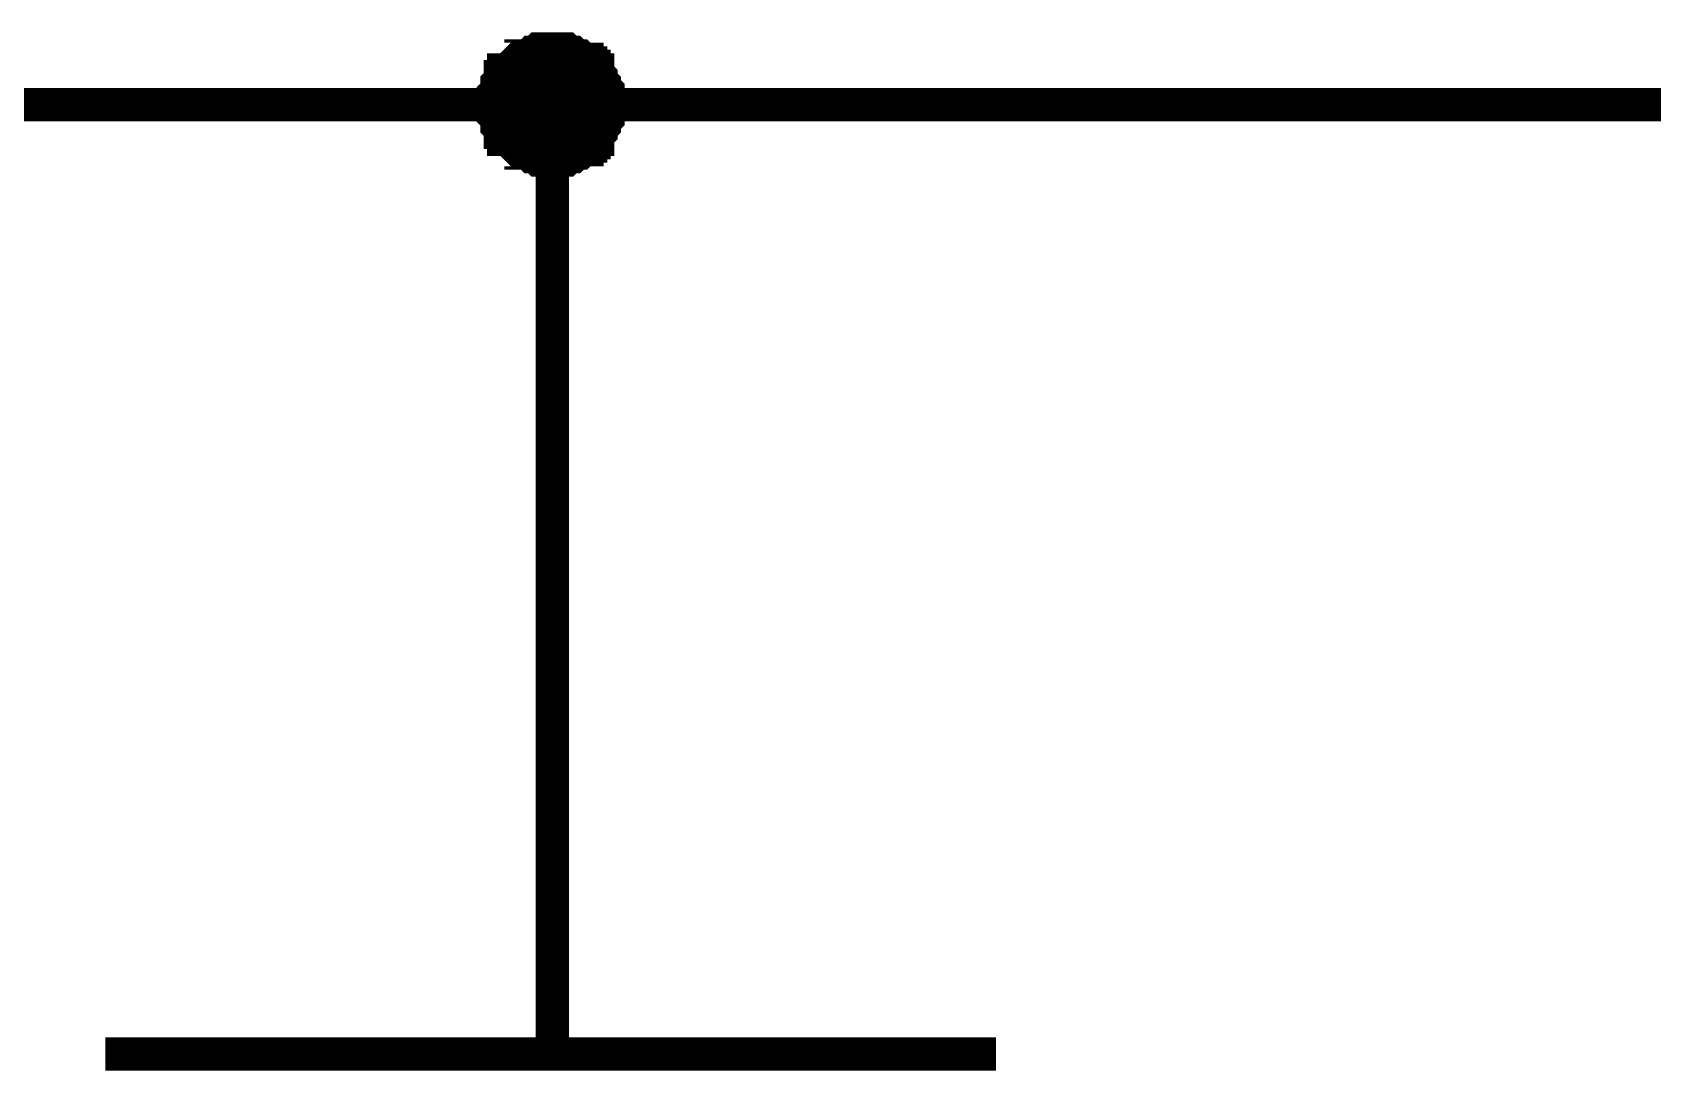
# Model space of a CAD drawing. Extents: x 196 to 1101, y 70 to 664.
# Drawn here: x 457.4 to 471.92, y 137.51 to 146.82 of the extents above; entities that cross this region are included whole.
import ezdxf

# ---------------------------------------------------------------- set-up
doc = ezdxf.new("R2010")
doc.units = 0
doc.header["$MEASUREMENT"] = 0
doc.layers.add('Sheet', color=255, linetype='CONTINUOUS')

msp = doc.modelspace()

# ---------------------------------------------------------------- linework, layer by layer
at = {"layer": 'Sheet', "const_width": 0.3}
for points in [[(461.533, 146.171), (461.533, 146.203), (461.533, 146.234), (461.533, 146.234), (461.533, 146.265), (461.564, 146.296), (461.564, 146.327), (461.564, 146.358), (461.564, 146.358), (461.595, 146.389), (461.595, 146.42), (461.626, 146.42), (461.626, 146.451), (461.626, 146.482), (461.657, 146.482), (461.689, 146.513), (461.689, 146.513), (461.72, 146.544), (461.72, 146.544), (461.751, 146.575), (461.782, 146.575), (461.782, 146.606), (461.813, 146.606), (461.844, 146.606), (461.875, 146.638), (461.875, 146.638), (461.906, 146.638), (461.937, 146.669), (461.968, 146.669), (461.999, 146.669), (461.999, 146.669), (462.03, 146.669), (462.061, 146.669)], [(461.533, 146.171), (461.533, 146.203), (461.533, 146.234), (461.533, 146.234), (461.533, 146.265), (461.564, 146.296), (461.564, 146.327), (461.564, 146.358), (461.564, 146.358), (461.595, 146.389), (461.595, 146.42), (461.626, 146.42), (461.626, 146.451), (461.626, 146.482), (461.657, 146.482), (461.689, 146.513), (461.689, 146.513), (461.72, 146.544), (461.72, 146.544), (461.751, 146.575), (461.782, 146.575), (461.782, 146.606), (461.813, 146.606), (461.844, 146.606), (461.875, 146.638), (461.875, 146.638), (461.906, 146.638), (461.937, 146.669), (461.968, 146.669), (461.999, 146.669), (461.999, 146.669), (462.03, 146.669), (462.061, 146.669)], [(461.533, 146.171), (461.533, 146.203), (461.533, 146.234), (461.533, 146.234), (461.533, 146.265), (461.564, 146.296), (461.564, 146.327), (461.564, 146.358), (461.564, 146.358), (461.595, 146.389), (461.595, 146.42), (461.626, 146.42), (461.626, 146.451), (461.626, 146.482), (461.657, 146.482), (461.689, 146.513), (461.689, 146.513), (461.72, 146.544), (461.72, 146.544), (461.751, 146.575), (461.782, 146.575), (461.782, 146.606), (461.813, 146.606), (461.844, 146.606), (461.875, 146.638), (461.875, 146.638), (461.906, 146.638), (461.937, 146.669), (461.968, 146.669), (461.999, 146.669), (461.999, 146.669), (462.03, 146.669), (462.061, 146.669)], [(461.533, 146.171), (461.533, 146.203), (461.533, 146.234), (461.533, 146.234), (461.533, 146.265), (461.564, 146.296), (461.564, 146.327), (461.564, 146.358), (461.564, 146.358), (461.595, 146.389), (461.595, 146.42), (461.626, 146.42), (461.626, 146.451), (461.626, 146.482), (461.657, 146.482), (461.689, 146.513), (461.689, 146.513), (461.72, 146.544), (461.72, 146.544), (461.751, 146.575), (461.782, 146.575), (461.782, 146.606), (461.813, 146.606), (461.844, 146.606), (461.875, 146.638), (461.875, 146.638), (461.906, 146.638), (461.937, 146.669), (461.968, 146.669), (461.999, 146.669), (461.999, 146.669), (462.03, 146.669), (462.061, 146.669)], [(461.533, 146.171), (461.533, 146.203), (461.533, 146.234), (461.533, 146.234), (461.533, 146.265), (461.564, 146.296), (461.564, 146.327), (461.564, 146.358), (461.564, 146.358), (461.595, 146.389), (461.595, 146.42), (461.626, 146.42), (461.626, 146.451), (461.626, 146.482), (461.657, 146.482), (461.689, 146.513), (461.689, 146.513), (461.72, 146.544), (461.72, 146.544), (461.751, 146.575), (461.782, 146.575), (461.782, 146.606), (461.813, 146.606), (461.844, 146.606), (461.875, 146.638), (461.875, 146.638), (461.906, 146.638), (461.937, 146.669), (461.968, 146.669), (461.999, 146.669), (461.999, 146.669), (462.03, 146.669), (462.061, 146.669)], [(461.533, 146.171), (461.533, 146.203), (461.533, 146.234), (461.533, 146.234), (461.533, 146.265), (461.564, 146.296), (461.564, 146.327), (461.564, 146.358), (461.564, 146.358), (461.595, 146.389), (461.595, 146.42), (461.626, 146.42), (461.626, 146.451), (461.626, 146.482), (461.657, 146.482), (461.689, 146.513), (461.689, 146.513), (461.72, 146.544), (461.72, 146.544), (461.751, 146.575), (461.782, 146.575), (461.782, 146.606), (461.813, 146.606), (461.844, 146.606), (461.875, 146.638), (461.875, 146.638), (461.906, 146.638), (461.937, 146.669), (461.968, 146.669), (461.999, 146.669), (461.999, 146.669), (462.03, 146.669), (462.061, 146.669)], [(461.533, 146.171), (461.533, 146.203), (461.533, 146.234), (461.533, 146.234), (461.533, 146.265), (461.564, 146.296), (461.564, 146.327), (461.564, 146.358), (461.564, 146.358), (461.595, 146.389), (461.595, 146.42), (461.626, 146.42), (461.626, 146.451), (461.626, 146.482), (461.657, 146.482), (461.689, 146.513), (461.689, 146.513), (461.72, 146.544), (461.72, 146.544), (461.751, 146.575), (461.782, 146.575), (461.782, 146.606), (461.813, 146.606), (461.844, 146.606), (461.875, 146.638), (461.875, 146.638), (461.906, 146.638), (461.937, 146.669), (461.968, 146.669), (461.999, 146.669), (461.999, 146.669), (462.03, 146.669), (462.061, 146.669)], [(461.533, 146.171), (461.533, 146.203), (461.533, 146.234), (461.533, 146.234), (461.533, 146.265), (461.564, 146.296), (461.564, 146.327), (461.564, 146.358), (461.564, 146.358), (461.595, 146.389), (461.595, 146.42), (461.626, 146.42), (461.626, 146.451), (461.626, 146.482), (461.657, 146.482), (461.689, 146.513), (461.689, 146.513), (461.72, 146.544), (461.72, 146.544), (461.751, 146.575), (461.782, 146.575), (461.782, 146.606), (461.813, 146.606), (461.844, 146.606), (461.875, 146.638), (461.875, 146.638), (461.906, 146.638), (461.937, 146.669), (461.968, 146.669), (461.999, 146.669), (461.999, 146.669), (462.03, 146.669), (462.061, 146.669)], [(462.061, 146.669), (462.061, 146.669)], [(462.061, 146.669), (462.092, 146.669), (462.123, 146.669), (462.123, 146.669), (462.154, 146.669), (462.185, 146.669), (462.216, 146.638), (462.248, 146.638), (462.248, 146.638), (462.279, 146.606), (462.31, 146.606), (462.31, 146.606), (462.341, 146.575), (462.372, 146.575), (462.372, 146.544), (462.403, 146.544), (462.403, 146.513), (462.434, 146.513), (462.434, 146.482), (462.465, 146.482), (462.465, 146.451), (462.496, 146.42), (462.496, 146.42), (462.496, 146.389), (462.527, 146.358), (462.527, 146.358), (462.527, 146.327), (462.558, 146.296), (462.558, 146.265), (462.558, 146.234), (462.558, 146.234), (462.558, 146.203), (462.558, 146.171)], [(462.061, 146.669), (462.061, 146.669)], [(462.061, 146.669), (462.092, 146.669), (462.123, 146.669), (462.123, 146.669), (462.154, 146.669), (462.185, 146.669), (462.216, 146.638), (462.248, 146.638), (462.248, 146.638), (462.279, 146.606), (462.31, 146.606), (462.31, 146.606), (462.341, 146.575), (462.372, 146.575), (462.372, 146.544), (462.403, 146.544), (462.403, 146.513), (462.434, 146.513), (462.434, 146.482), (462.465, 146.482), (462.465, 146.451), (462.496, 146.42), (462.496, 146.42), (462.496, 146.389), (462.527, 146.358), (462.527, 146.358), (462.527, 146.327), (462.558, 146.296), (462.558, 146.265), (462.558, 146.234), (462.558, 146.234), (462.558, 146.203), (462.558, 146.171)], [(462.061, 146.669), (462.061, 146.669)], [(462.061, 146.669), (462.092, 146.669), (462.123, 146.669), (462.123, 146.669), (462.154, 146.669), (462.185, 146.669), (462.216, 146.638), (462.248, 146.638), (462.248, 146.638), (462.279, 146.606), (462.31, 146.606), (462.31, 146.606), (462.341, 146.575), (462.372, 146.575), (462.372, 146.544), (462.403, 146.544), (462.403, 146.513), (462.434, 146.513), (462.434, 146.482), (462.465, 146.482), (462.465, 146.451), (462.496, 146.42), (462.496, 146.42), (462.496, 146.389), (462.527, 146.358), (462.527, 146.358), (462.527, 146.327), (462.558, 146.296), (462.558, 146.265), (462.558, 146.234), (462.558, 146.234), (462.558, 146.203), (462.558, 146.171)], [(462.061, 146.669), (462.061, 146.669)], [(462.061, 146.669), (462.092, 146.669), (462.123, 146.669), (462.123, 146.669), (462.154, 146.669), (462.185, 146.669), (462.216, 146.638), (462.248, 146.638), (462.248, 146.638), (462.279, 146.606), (462.31, 146.606), (462.31, 146.606), (462.341, 146.575), (462.372, 146.575), (462.372, 146.544), (462.403, 146.544), (462.403, 146.513), (462.434, 146.513), (462.434, 146.482), (462.465, 146.482), (462.465, 146.451), (462.496, 146.42), (462.496, 146.42), (462.496, 146.389), (462.527, 146.358), (462.527, 146.358), (462.527, 146.327), (462.558, 146.296), (462.558, 146.265), (462.558, 146.234), (462.558, 146.234), (462.558, 146.203), (462.558, 146.171)], [(462.061, 146.669), (462.061, 146.669)], [(462.061, 146.669), (462.092, 146.669), (462.123, 146.669), (462.123, 146.669), (462.154, 146.669), (462.185, 146.669), (462.216, 146.638), (462.248, 146.638), (462.248, 146.638), (462.279, 146.606), (462.31, 146.606), (462.31, 146.606), (462.341, 146.575), (462.372, 146.575), (462.372, 146.544), (462.403, 146.544), (462.403, 146.513), (462.434, 146.513), (462.434, 146.482), (462.465, 146.482), (462.465, 146.451), (462.496, 146.42), (462.496, 146.42), (462.496, 146.389), (462.527, 146.358), (462.527, 146.358), (462.527, 146.327), (462.558, 146.296), (462.558, 146.265), (462.558, 146.234), (462.558, 146.234), (462.558, 146.203), (462.558, 146.171)], [(462.061, 146.669), (462.061, 146.669)], [(462.061, 146.669), (462.092, 146.669), (462.123, 146.669), (462.123, 146.669), (462.154, 146.669), (462.185, 146.669), (462.216, 146.638), (462.248, 146.638), (462.248, 146.638), (462.279, 146.606), (462.31, 146.606), (462.31, 146.606), (462.341, 146.575), (462.372, 146.575), (462.372, 146.544), (462.403, 146.544), (462.403, 146.513), (462.434, 146.513), (462.434, 146.482), (462.465, 146.482), (462.465, 146.451), (462.496, 146.42), (462.496, 146.42), (462.496, 146.389), (462.527, 146.358), (462.527, 146.358), (462.527, 146.327), (462.558, 146.296), (462.558, 146.265), (462.558, 146.234), (462.558, 146.234), (462.558, 146.203), (462.558, 146.171)], [(462.061, 146.669), (462.061, 146.669)], [(462.061, 146.669), (462.092, 146.669), (462.123, 146.669), (462.123, 146.669), (462.154, 146.669), (462.185, 146.669), (462.216, 146.638), (462.248, 146.638), (462.248, 146.638), (462.279, 146.606), (462.31, 146.606), (462.31, 146.606), (462.341, 146.575), (462.372, 146.575), (462.372, 146.544), (462.403, 146.544), (462.403, 146.513), (462.434, 146.513), (462.434, 146.482), (462.465, 146.482), (462.465, 146.451), (462.496, 146.42), (462.496, 146.42), (462.496, 146.389), (462.527, 146.358), (462.527, 146.358), (462.527, 146.327), (462.558, 146.296), (462.558, 146.265), (462.558, 146.234), (462.558, 146.234), (462.558, 146.203), (462.558, 146.171)], [(462.061, 146.669), (462.061, 146.669)], [(462.061, 146.669), (462.092, 146.669), (462.123, 146.669), (462.123, 146.669), (462.154, 146.669), (462.185, 146.669), (462.216, 146.638), (462.248, 146.638), (462.248, 146.638), (462.279, 146.606), (462.31, 146.606), (462.31, 146.606), (462.341, 146.575), (462.372, 146.575), (462.372, 146.544), (462.403, 146.544), (462.403, 146.513), (462.434, 146.513), (462.434, 146.482), (462.465, 146.482), (462.465, 146.451), (462.496, 146.42), (462.496, 146.42), (462.496, 146.389), (462.527, 146.358), (462.527, 146.358), (462.527, 146.327), (462.558, 146.296), (462.558, 146.265), (462.558, 146.234), (462.558, 146.234), (462.558, 146.203), (462.558, 146.171)], [(414.576, 146.171), (442.061, 146.171), (462.061, 146.171), (482.03, 146.171), (502.03, 146.171), (522.031, 146.171), (537.031, 146.171)], [(462.061, 145.674), (462.03, 145.674), (461.999, 145.674), (461.999, 145.674), (461.968, 145.674), (461.937, 145.674), (461.906, 145.705), (461.875, 145.705), (461.875, 145.705), (461.844, 145.737), (461.813, 145.737), (461.782, 145.737), (461.782, 145.768), (461.751, 145.768), (461.72, 145.799), (461.72, 145.799), (461.689, 145.83), (461.689, 145.83), (461.657, 145.861), (461.626, 145.861), (461.626, 145.892), (461.626, 145.923), (461.595, 145.923), (461.595, 145.954), (461.564, 145.985), (461.564, 145.985), (461.564, 146.016), (461.564, 146.047), (461.533, 146.078), (461.533, 146.109), (461.533, 146.109), (461.533, 146.14), (461.533, 146.171)], [(461.533, 146.171), (461.533, 146.171)], [(462.061, 145.674), (462.03, 145.674), (461.999, 145.674), (461.999, 145.674), (461.968, 145.674), (461.937, 145.674), (461.906, 145.705), (461.875, 145.705), (461.875, 145.705), (461.844, 145.737), (461.813, 145.737), (461.782, 145.737), (461.782, 145.768), (461.751, 145.768), (461.72, 145.799), (461.72, 145.799), (461.689, 145.83), (461.689, 145.83), (461.657, 145.861), (461.626, 145.861), (461.626, 145.892), (461.626, 145.923), (461.595, 145.923), (461.595, 145.954), (461.564, 145.985), (461.564, 145.985), (461.564, 146.016), (461.564, 146.047), (461.533, 146.078), (461.533, 146.109), (461.533, 146.109), (461.533, 146.14), (461.533, 146.171)], [(461.533, 146.171), (461.533, 146.171)], [(462.061, 145.674), (462.03, 145.674), (461.999, 145.674), (461.999, 145.674), (461.968, 145.674), (461.937, 145.674), (461.906, 145.705), (461.875, 145.705), (461.875, 145.705), (461.844, 145.737), (461.813, 145.737), (461.782, 145.737), (461.782, 145.768), (461.751, 145.768), (461.72, 145.799), (461.72, 145.799), (461.689, 145.83), (461.689, 145.83), (461.657, 145.861), (461.626, 145.861), (461.626, 145.892), (461.626, 145.923), (461.595, 145.923), (461.595, 145.954), (461.564, 145.985), (461.564, 145.985), (461.564, 146.016), (461.564, 146.047), (461.533, 146.078), (461.533, 146.109), (461.533, 146.109), (461.533, 146.14), (461.533, 146.171)], [(461.533, 146.171), (461.533, 146.171)], [(462.061, 145.674), (462.03, 145.674), (461.999, 145.674), (461.999, 145.674), (461.968, 145.674), (461.937, 145.674), (461.906, 145.705), (461.875, 145.705), (461.875, 145.705), (461.844, 145.737), (461.813, 145.737), (461.782, 145.737), (461.782, 145.768), (461.751, 145.768), (461.72, 145.799), (461.72, 145.799), (461.689, 145.83), (461.689, 145.83), (461.657, 145.861), (461.626, 145.861), (461.626, 145.892), (461.626, 145.923), (461.595, 145.923), (461.595, 145.954), (461.564, 145.985), (461.564, 145.985), (461.564, 146.016), (461.564, 146.047), (461.533, 146.078), (461.533, 146.109), (461.533, 146.109), (461.533, 146.14), (461.533, 146.171)], [(461.533, 146.171), (461.533, 146.171)], [(462.061, 145.674), (462.03, 145.674), (461.999, 145.674), (461.999, 145.674), (461.968, 145.674), (461.937, 145.674), (461.906, 145.705), (461.875, 145.705), (461.875, 145.705), (461.844, 145.737), (461.813, 145.737), (461.782, 145.737), (461.782, 145.768), (461.751, 145.768), (461.72, 145.799), (461.72, 145.799), (461.689, 145.83), (461.689, 145.83), (461.657, 145.861), (461.626, 145.861), (461.626, 145.892), (461.626, 145.923), (461.595, 145.923), (461.595, 145.954), (461.564, 145.985), (461.564, 145.985), (461.564, 146.016), (461.564, 146.047), (461.533, 146.078), (461.533, 146.109), (461.533, 146.109), (461.533, 146.14), (461.533, 146.171)], [(461.533, 146.171), (461.533, 146.171)], [(462.061, 145.674), (462.03, 145.674), (461.999, 145.674), (461.999, 145.674), (461.968, 145.674), (461.937, 145.674), (461.906, 145.705), (461.875, 145.705), (461.875, 145.705), (461.844, 145.737), (461.813, 145.737), (461.782, 145.737), (461.782, 145.768), (461.751, 145.768), (461.72, 145.799), (461.72, 145.799), (461.689, 145.83), (461.689, 145.83), (461.657, 145.861), (461.626, 145.861), (461.626, 145.892), (461.626, 145.923), (461.595, 145.923), (461.595, 145.954), (461.564, 145.985), (461.564, 145.985), (461.564, 146.016), (461.564, 146.047), (461.533, 146.078), (461.533, 146.109), (461.533, 146.109), (461.533, 146.14), (461.533, 146.171)], [(461.533, 146.171), (461.533, 146.171)], [(462.061, 145.674), (462.03, 145.674), (461.999, 145.674), (461.999, 145.674), (461.968, 145.674), (461.937, 145.674), (461.906, 145.705), (461.875, 145.705), (461.875, 145.705), (461.844, 145.737), (461.813, 145.737), (461.782, 145.737), (461.782, 145.768), (461.751, 145.768), (461.72, 145.799), (461.72, 145.799), (461.689, 145.83), (461.689, 145.83), (461.657, 145.861), (461.626, 145.861), (461.626, 145.892), (461.626, 145.923), (461.595, 145.923), (461.595, 145.954), (461.564, 145.985), (461.564, 145.985), (461.564, 146.016), (461.564, 146.047), (461.533, 146.078), (461.533, 146.109), (461.533, 146.109), (461.533, 146.14), (461.533, 146.171)], [(461.533, 146.171), (461.533, 146.171)], [(462.061, 145.674), (462.03, 145.674), (461.999, 145.674), (461.999, 145.674), (461.968, 145.674), (461.937, 145.674), (461.906, 145.705), (461.875, 145.705), (461.875, 145.705), (461.844, 145.737), (461.813, 145.737), (461.782, 145.737), (461.782, 145.768), (461.751, 145.768), (461.72, 145.799), (461.72, 145.799), (461.689, 145.83), (461.689, 145.83), (461.657, 145.861), (461.626, 145.861), (461.626, 145.892), (461.626, 145.923), (461.595, 145.923), (461.595, 145.954), (461.564, 145.985), (461.564, 145.985), (461.564, 146.016), (461.564, 146.047), (461.533, 146.078), (461.533, 146.109), (461.533, 146.109), (461.533, 146.14), (461.533, 146.171)], [(461.533, 146.171), (461.533, 146.171)], [(462.558, 146.171), (462.558, 146.14), (462.558, 146.109), (462.558, 146.109), (462.558, 146.078), (462.558, 146.047), (462.527, 146.016), (462.527, 145.985), (462.527, 145.985), (462.496, 145.954), (462.496, 145.923), (462.496, 145.923), (462.465, 145.892), (462.465, 145.861), (462.434, 145.861), (462.434, 145.83), (462.403, 145.83), (462.403, 145.799), (462.372, 145.799), (462.372, 145.768), (462.341, 145.768), (462.31, 145.737), (462.31, 145.737), (462.279, 145.737), (462.248, 145.705), (462.248, 145.705), (462.216, 145.705), (462.185, 145.674), (462.154, 145.674), (462.123, 145.674), (462.123, 145.674), (462.092, 145.674), (462.061, 145.674)], [(462.558, 146.171), (462.558, 146.14), (462.558, 146.109), (462.558, 146.109), (462.558, 146.078), (462.558, 146.047), (462.527, 146.016), (462.527, 145.985), (462.527, 145.985), (462.496, 145.954), (462.496, 145.923), (462.496, 145.923), (462.465, 145.892), (462.465, 145.861), (462.434, 145.861), (462.434, 145.83), (462.403, 145.83), (462.403, 145.799), (462.372, 145.799), (462.372, 145.768), (462.341, 145.768), (462.31, 145.737), (462.31, 145.737), (462.279, 145.737), (462.248, 145.705), (462.248, 145.705), (462.216, 145.705), (462.185, 145.674), (462.154, 145.674), (462.123, 145.674), (462.123, 145.674), (462.092, 145.674), (462.061, 145.674)], [(462.061, 140.176), (462.061, 146.171), (462.061, 146.171)], [(462.558, 146.171), (462.558, 146.14), (462.558, 146.109), (462.558, 146.109), (462.558, 146.078), (462.558, 146.047), (462.527, 146.016), (462.527, 145.985), (462.527, 145.985), (462.496, 145.954), (462.496, 145.923), (462.496, 145.923), (462.465, 145.892), (462.465, 145.861), (462.434, 145.861), (462.434, 145.83), (462.403, 145.83), (462.403, 145.799), (462.372, 145.799), (462.372, 145.768), (462.341, 145.768), (462.31, 145.737), (462.31, 145.737), (462.279, 145.737), (462.248, 145.705), (462.248, 145.705), (462.216, 145.705), (462.185, 145.674), (462.154, 145.674), (462.123, 145.674), (462.123, 145.674), (462.092, 145.674), (462.061, 145.674)], [(462.558, 146.171), (462.558, 146.14), (462.558, 146.109), (462.558, 146.109), (462.558, 146.078), (462.558, 146.047), (462.527, 146.016), (462.527, 145.985), (462.527, 145.985), (462.496, 145.954), (462.496, 145.923), (462.496, 145.923), (462.465, 145.892), (462.465, 145.861), (462.434, 145.861), (462.434, 145.83), (462.403, 145.83), (462.403, 145.799), (462.372, 145.799), (462.372, 145.768), (462.341, 145.768), (462.31, 145.737), (462.31, 145.737), (462.279, 145.737), (462.248, 145.705), (462.248, 145.705), (462.216, 145.705), (462.185, 145.674), (462.154, 145.674), (462.123, 145.674), (462.123, 145.674), (462.092, 145.674), (462.061, 145.674)], [(462.558, 146.171), (462.558, 146.14), (462.558, 146.109), (462.558, 146.109), (462.558, 146.078), (462.558, 146.047), (462.527, 146.016), (462.527, 145.985), (462.527, 145.985), (462.496, 145.954), (462.496, 145.923), (462.496, 145.923), (462.465, 145.892), (462.465, 145.861), (462.434, 145.861), (462.434, 145.83), (462.403, 145.83), (462.403, 145.799), (462.372, 145.799), (462.372, 145.768), (462.341, 145.768), (462.31, 145.737), (462.31, 145.737), (462.279, 145.737), (462.248, 145.705), (462.248, 145.705), (462.216, 145.705), (462.185, 145.674), (462.154, 145.674), (462.123, 145.674), (462.123, 145.674), (462.092, 145.674), (462.061, 145.674)], [(462.558, 146.171), (462.558, 146.14), (462.558, 146.109), (462.558, 146.109), (462.558, 146.078), (462.558, 146.047), (462.527, 146.016), (462.527, 145.985), (462.527, 145.985), (462.496, 145.954), (462.496, 145.923), (462.496, 145.923), (462.465, 145.892), (462.465, 145.861), (462.434, 145.861), (462.434, 145.83), (462.403, 145.83), (462.403, 145.799), (462.372, 145.799), (462.372, 145.768), (462.341, 145.768), (462.31, 145.737), (462.31, 145.737), (462.279, 145.737), (462.248, 145.705), (462.248, 145.705), (462.216, 145.705), (462.185, 145.674), (462.154, 145.674), (462.123, 145.674), (462.123, 145.674), (462.092, 145.674), (462.061, 145.674)], [(462.558, 146.171), (462.558, 146.14), (462.558, 146.109), (462.558, 146.109), (462.558, 146.078), (462.558, 146.047), (462.527, 146.016), (462.527, 145.985), (462.527, 145.985), (462.496, 145.954), (462.496, 145.923), (462.496, 145.923), (462.465, 145.892), (462.465, 145.861), (462.434, 145.861), (462.434, 145.83), (462.403, 145.83), (462.403, 145.799), (462.372, 145.799), (462.372, 145.768), (462.341, 145.768), (462.31, 145.737), (462.31, 145.737), (462.279, 145.737), (462.248, 145.705), (462.248, 145.705), (462.216, 145.705), (462.185, 145.674), (462.154, 145.674), (462.123, 145.674), (462.123, 145.674), (462.092, 145.674), (462.061, 145.674)], [(462.558, 146.171), (462.558, 146.14), (462.558, 146.109), (462.558, 146.109), (462.558, 146.078), (462.558, 146.047), (462.527, 146.016), (462.527, 145.985), (462.527, 145.985), (462.496, 145.954), (462.496, 145.923), (462.496, 145.923), (462.465, 145.892), (462.465, 145.861), (462.434, 145.861), (462.434, 145.83), (462.403, 145.83), (462.403, 145.799), (462.372, 145.799), (462.372, 145.768), (462.341, 145.768), (462.31, 145.737), (462.31, 145.737), (462.279, 145.737), (462.248, 145.705), (462.248, 145.705), (462.216, 145.705), (462.185, 145.674), (462.154, 145.674), (462.123, 145.674), (462.123, 145.674), (462.092, 145.674), (462.061, 145.674)], [(462.558, 146.171), (462.558, 146.171), (462.558, 146.171), (462.558, 146.171), (462.558, 146.171), (462.558, 146.171), (462.558, 146.171), (462.558, 146.171), (462.558, 146.171), (462.558, 146.171), (462.558, 146.171), (462.558, 146.171), (462.558, 146.171), (462.558, 146.171), (462.558, 146.171), (462.558, 146.171), (462.558, 146.171), (462.558, 146.171), (462.558, 146.171), (462.558, 146.171), (462.558, 146.171), (462.558, 146.171), (462.558, 146.171), (462.558, 146.171), (462.558, 146.171), (462.558, 146.171), (462.558, 146.171), (462.558, 146.171), (462.558, 146.171), (462.558, 146.171), (462.558, 146.171), (462.558, 146.171), (462.558, 146.171)], [(462.558, 146.171), (462.558, 146.171)], [(462.558, 146.171), (462.558, 146.171), (462.558, 146.171), (462.558, 146.171), (462.558, 146.171), (462.558, 146.171), (462.558, 146.171), (462.558, 146.171), (462.558, 146.171), (462.558, 146.171), (462.558, 146.171), (462.558, 146.171), (462.558, 146.171), (462.558, 146.171), (462.558, 146.171), (462.558, 146.171), (462.558, 146.171), (462.558, 146.171), (462.558, 146.171), (462.558, 146.171), (462.558, 146.171), (462.558, 146.171), (462.558, 146.171), (462.558, 146.171), (462.558, 146.171), (462.558, 146.171), (462.558, 146.171), (462.558, 146.171), (462.558, 146.171), (462.558, 146.171), (462.558, 146.171), (462.558, 146.171), (462.558, 146.171)], [(462.558, 146.171), (462.558, 146.171)], [(462.558, 146.171), (462.558, 146.171), (462.558, 146.171), (462.558, 146.171), (462.558, 146.171), (462.558, 146.171), (462.558, 146.171), (462.558, 146.171), (462.558, 146.171), (462.558, 146.171), (462.558, 146.171), (462.558, 146.171), (462.558, 146.171), (462.558, 146.171), (462.558, 146.171), (462.558, 146.171), (462.558, 146.171), (462.558, 146.171), (462.558, 146.171), (462.558, 146.171), (462.558, 146.171), (462.558, 146.171), (462.558, 146.171), (462.558, 146.171), (462.558, 146.171), (462.558, 146.171), (462.558, 146.171), (462.558, 146.171), (462.558, 146.171), (462.558, 146.171), (462.558, 146.171), (462.558, 146.171), (462.558, 146.171)], [(462.558, 146.171), (462.558, 146.171)], [(462.558, 146.171), (462.558, 146.171), (462.558, 146.171), (462.558, 146.171), (462.558, 146.171), (462.558, 146.171), (462.558, 146.171), (462.558, 146.171), (462.558, 146.171), (462.558, 146.171), (462.558, 146.171), (462.558, 146.171), (462.558, 146.171), (462.558, 146.171), (462.558, 146.171), (462.558, 146.171), (462.558, 146.171), (462.558, 146.171), (462.558, 146.171), (462.558, 146.171), (462.558, 146.171), (462.558, 146.171), (462.558, 146.171), (462.558, 146.171), (462.558, 146.171), (462.558, 146.171), (462.558, 146.171), (462.558, 146.171), (462.558, 146.171), (462.558, 146.171), (462.558, 146.171), (462.558, 146.171), (462.558, 146.171)], [(462.558, 146.171), (462.558, 146.171)], [(462.558, 146.171), (462.558, 146.171), (462.558, 146.171), (462.558, 146.171), (462.558, 146.171), (462.558, 146.171), (462.558, 146.171), (462.558, 146.171), (462.558, 146.171), (462.558, 146.171), (462.558, 146.171), (462.558, 146.171), (462.558, 146.171), (462.558, 146.171), (462.558, 146.171), (462.558, 146.171), (462.558, 146.171), (462.558, 146.171), (462.558, 146.171), (462.558, 146.171), (462.558, 146.171), (462.558, 146.171), (462.558, 146.171), (462.558, 146.171), (462.558, 146.171), (462.558, 146.171), (462.558, 146.171), (462.558, 146.171), (462.558, 146.171), (462.558, 146.171), (462.558, 146.171), (462.558, 146.171), (462.558, 146.171)], [(462.558, 146.171), (462.558, 146.171)], [(462.558, 146.171), (462.558, 146.171), (462.558, 146.171), (462.558, 146.171), (462.558, 146.171), (462.558, 146.171), (462.558, 146.171), (462.558, 146.171), (462.558, 146.171), (462.558, 146.171), (462.558, 146.171), (462.558, 146.171), (462.558, 146.171), (462.558, 146.171), (462.558, 146.171), (462.558, 146.171), (462.558, 146.171), (462.558, 146.171), (462.558, 146.171), (462.558, 146.171), (462.558, 146.171), (462.558, 146.171), (462.558, 146.171), (462.558, 146.171), (462.558, 146.171), (462.558, 146.171), (462.558, 146.171), (462.558, 146.171), (462.558, 146.171), (462.558, 146.171), (462.558, 146.171), (462.558, 146.171), (462.558, 146.171)], [(462.558, 146.171), (462.558, 146.171)], [(462.558, 146.171), (462.558, 146.171), (462.558, 146.171), (462.558, 146.171), (462.558, 146.171), (462.558, 146.171), (462.558, 146.171), (462.558, 146.171), (462.558, 146.171), (462.558, 146.171), (462.558, 146.171), (462.558, 146.171), (462.558, 146.171), (462.558, 146.171), (462.558, 146.171), (462.558, 146.171), (462.558, 146.171), (462.558, 146.171), (462.558, 146.171), (462.558, 146.171), (462.558, 146.171), (462.558, 146.171), (462.558, 146.171), (462.558, 146.171), (462.558, 146.171), (462.558, 146.171), (462.558, 146.171), (462.558, 146.171), (462.558, 146.171), (462.558, 146.171), (462.558, 146.171), (462.558, 146.171), (462.558, 146.171)], [(462.558, 146.171), (462.558, 146.171)], [(462.558, 146.171), (462.558, 146.171), (462.558, 146.171), (462.558, 146.171), (462.558, 146.171), (462.558, 146.171), (462.558, 146.171), (462.558, 146.171), (462.558, 146.171), (462.558, 146.171), (462.558, 146.171), (462.558, 146.171), (462.558, 146.171), (462.558, 146.171), (462.558, 146.171), (462.558, 146.171), (462.558, 146.171), (462.558, 146.171), (462.558, 146.171), (462.558, 146.171), (462.558, 146.171), (462.558, 146.171), (462.558, 146.171), (462.558, 146.171), (462.558, 146.171), (462.558, 146.171), (462.558, 146.171), (462.558, 146.171), (462.558, 146.171), (462.558, 146.171), (462.558, 146.171), (462.558, 146.171), (462.558, 146.171)], [(462.558, 146.171), (462.558, 146.171)], [(462.061, 137.659), (462.061, 140.176)], [(458.055, 137.659), (466.036, 137.659)]]:
    msp.add_lwpolyline(points, dxfattribs=at)
at = {"layer": 'Sheet', "const_width": 0.508}
msp.add_lwpolyline([(461.682, 146.183, 1), (462.19, 146.183, 1)], format="xyb", close=True, dxfattribs=at)

doc.saveas('drawing.dxf')
